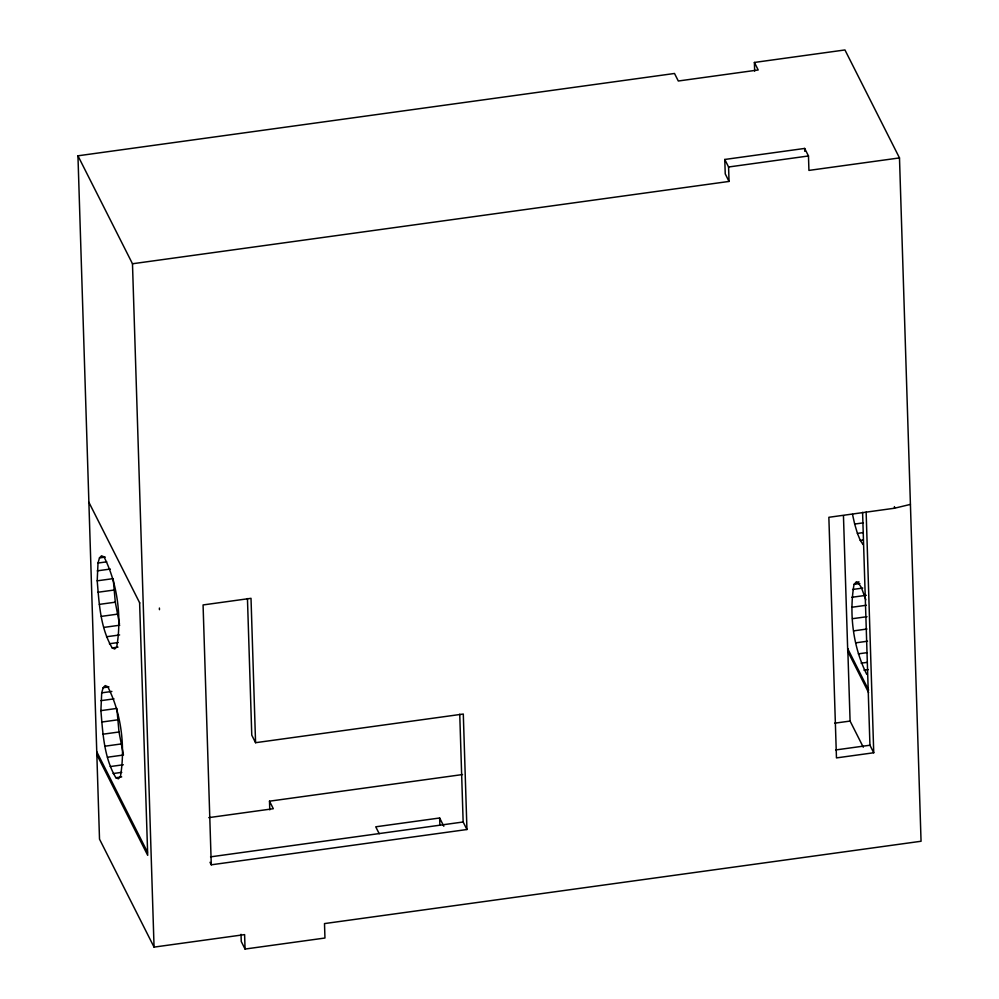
<?xml version="1.0" encoding="UTF-8"?>
<svg xmlns="http://www.w3.org/2000/svg" width="999" height="999" viewBox="0 0 999 999"><rect width="100%" height="100%" fill="white"/><g stroke="black" fill="none" stroke-linecap="round" stroke-linejoin="round"><path stroke-width="1.5" d="M97.203 580.819L98.014 563.036L99.475 557.904L101.523 555.794L104.021 556.868C117.607 583.916 121.866 617.12 116.733 646.89L114.685 649L112.188 647.926C100.362 627.934 99.126 603.483 97.203 580.819L113.187 578.621L115.297 602.185L119.455 623.838M100.899 710.626L101.698 692.844L103.159 687.712L105.22 685.601L107.717 686.675C121.528 713.623 125.399 746.99 120.417 776.698L118.369 778.795L115.872 777.734C104.058 757.741 102.81 733.278 100.899 710.626L116.871 708.428L118.993 731.992L123.451 755.019L107.48 757.23M866.757 674.362C853.171 647.315 848.913 614.11 854.045 584.34L856.093 582.242L859.003 581.843M868.631 692.657L847.739 651.286L847.789 648.838L868.655 690.147M866.145 512.15L873.738 752.759L836.463 757.904L828.858 517.295L894.492 508.229L910.426 504.395M245.055 949.05L244.605 934.614L154.058 947.114L99.513 839.148L77.947 155.807L674.5 73.476L678.309 81.006L758.204 69.98L754.395 62.45L844.942 49.95L899.487 157.917L921.053 841.258L324.5 923.588L324.95 938.024L245.055 949.05L241.258 941.52L241.021 934.302M77.947 155.807L132.48 263.761L729.033 181.431L725.237 173.901L724.774 159.465L804.67 148.439L808.478 155.969L808.928 170.404L899.487 157.917M724.774 159.465L728.583 166.995L808.478 155.969M99.475 557.904L105.282 557.105M98.014 563.036L106.731 561.838M97.24 570.854L110.315 569.055M97.914 592.257L113.898 590.059M99.313 604.383L115.297 602.185M101.324 616.383L117.295 614.173M103.784 627.422L119.768 625.212M852.509 514.398L854.669 524.05L863.386 522.852M106.543 636.75L119.618 634.952M854.669 524.05L857.429 533.391L863.236 532.592M109.403 643.743L118.119 642.544M857.429 533.391L860.289 540.384L863.198 539.984M112.188 647.926L117.994 647.115M103.159 687.712L108.978 686.9M854.045 584.34L859.864 583.541M101.698 692.844L111.876 691.433M852.584 589.472L862.761 588.074M100.924 700.661L113.998 698.85M851.81 597.29L866.345 595.292M851.785 607.267L866.308 605.257M101.598 722.065L117.582 719.854M852.484 618.693L867.02 616.695M103.009 734.19L118.993 731.992M853.895 630.831L866.97 629.02M105.007 746.191L120.991 743.98M855.893 642.819L867.519 641.221M858.366 653.858L867.07 652.659M247.452 598.563L251.773 735.164L255.569 742.694L463.299 714.035L466.945 829.52L211.276 864.809L210.015 862.299M110.24 766.558L123.302 764.759M861.113 663.199L866.932 662.387M113.099 773.551L121.816 772.352M863.985 670.192L868.343 669.592M115.872 777.734L121.691 776.922M269.78 809.852L269.505 801.186L462.525 774.55M834.64 723.189L850.087 721.066L863.286 747.202M208.779 817.632L273.314 808.715L269.505 801.186M835.639 749.962L869.942 745.229L873.738 752.759M443.831 826.248L439.647 817.994L375.736 826.81L379.208 833.703M210.552 856.855L463.149 821.99L466.945 829.52M856.093 582.242L858.591 583.316L861.375 587.487L865.808 599.812M860.289 540.384L863.074 544.555M147.49 852.184L96.753 751.76M88.886 502.285L139.735 602.971M96.853 754.645L147.702 855.331L139.61 602.722M847.889 651.311L847.789 648.838L850.087 721.066M894.442 506.605L894.492 508.229M862.587 512.375L869.942 745.229M843.456 515.759L847.739 651.286M804.67 148.439L804.769 151.324M754.395 62.45L754.67 71.104M728.583 166.995L729.033 181.431M459.74 714.198L463.149 821.99M439.647 817.994L439.885 825.211M255.569 742.694L251.011 598.326L203.072 604.944L211.276 864.809M159.403 608.041L159.453 609.677M132.48 263.761L154.058 947.114"/></g></svg>
